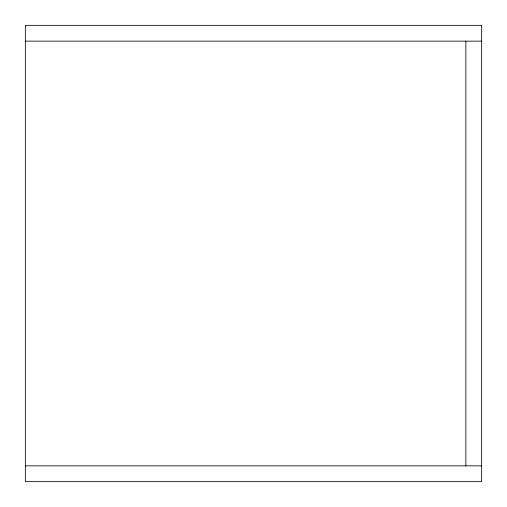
<?xml version="1.0" encoding="UTF-8"?>
<svg xmlns="http://www.w3.org/2000/svg" width="507" height="507" viewBox="0 0 507 507"><rect width="100%" height="100%" fill="white"/><g stroke="black" fill="none" stroke-linecap="round" stroke-linejoin="round"><path stroke-width="0.76" d="M25.35 41.143L481.65 41.143M25.35 465.857L481.65 465.857M465.857 41.143L465.857 465.857M481.65 25.35L25.35 25.35L25.35 481.65L481.65 481.65L481.65 25.35"/></g></svg>
